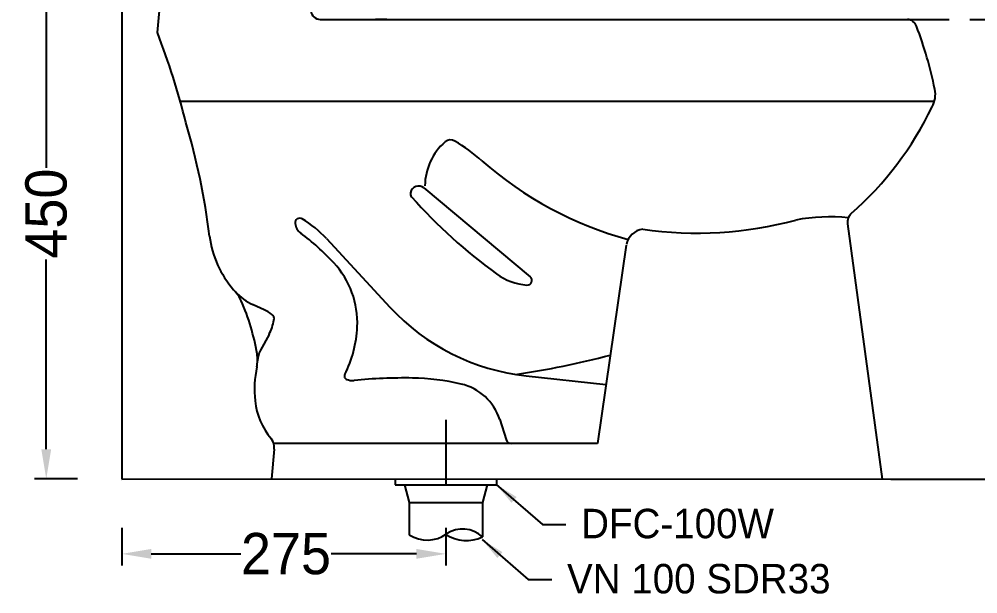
# Model space of a CAD drawing. Extents: x 66343 to 68769, y 58252 to 61683.
# Drawn here: x 66849 to 67662, y 59087 to 59575 of the extents above; entities that cross this region are included whole.
import ezdxf

# ---------------------------------------------------------------- set-up
doc = ezdxf.new("R2010")
doc.units = 0
doc.header["$MEASUREMENT"] = 0
doc.layers.get('Defpoints').update_dxf_attribs({"linetype": 'CONTINUOUS'})
for name, color, linetype in [('001', 7, 'CONTINUOUS'), ('002', 7, 'CONTINUOUS'), ('BU', 7, 'CONTINUOUS'), ('Dim', 4, 'CONTINUOUS'), ('MAIN', 7, 'CONTINUOUS')]:
    doc.layers.add(name, color=color, linetype=linetype)
doc.layers.add('AM_6', color=2, linetype='CONTINUOUS', lineweight=30)
doc.styles.add('____', font='')
doc.styles.add('h', font='', dxfattribs={"height": 30})
doc.styles.get("Standard").update_dxf_attribs({"font": 'txt.shx', "bigfont": 'ghs.shx'})
doc.styles.get('____').set_extended_font_data('굴림')
doc.styles.get('h').set_extended_font_data('Haansoft Batang')
doc.dimstyles.new('MSADIM', dxfattribs={"dimtxt": 35, "dimasz": 25, "dimexe": 10, "dimexo": 7.5, "dimgap": 0.09, "dimtad": 0, "dimtoh": 1, "dimdec": 0, "dimzin": 1, "dimdsep": 46, "dimtxsty": '____', "dimcen": 11.25, "dimadec": 0, "dimazin": 0, "dimtfac": 1, "dimtdec": 4, "dimtix": 1, "dimtmove": 0, "dimatfit": 3, "dimfxl": 0, "dimtolj": 1, "dimtzin": 1, "dimarcsym": 0})
doc.dimstyles.new('SERIM', dxfattribs={"dimscale": 10, "dimtxt": 3, "dimasz": 2, "dimexe": 1, "dimexo": 1.5, "dimgap": 1, "dimtad": 1, "dimtoh": 1, "dimdec": 0, "dimdsep": 46, "dimtxsty": 'h', "dimcen": -0.3, "dimclrt": 2, "dimadec": 0, "dimazin": 0, "dimtfac": 1, "dimtdec": 0, "dimtmove": 1, "dimatfit": 3, "dimfxl": 0, "dimtolj": 1, "dimtzin": 0, "dimarcsym": 0})

# ---------------------------------------------------------------- blocks, each defined once
blk = doc.blocks.new('*D6')
at = {"layer": 'Defpoints', "color": 0}
for p in [(66872.08, 59634.99), (66942, 59634.99), (66906.18, 59185.12)]:
    blk.add_point(p, dxfattribs=at)
at = {"layer": 'Dim', "color": 0, "lineweight": -2}
for p, q in [((66934.5, 59634.99), (66862.08, 59634.99)), ((66872.08, 59609.99), (66872.08, 59448.88)), ((66872.08, 59210.12), (66872.08, 59371.24)), ((66898.68, 59185.12), (66862.08, 59185.12))]:
    blk.add_line(p, q, dxfattribs=at)
at = {"layer": 'Dim', "color": 0}
for points in [[(66867.92, 59609.99), (66876.25, 59609.99), (66872.08, 59634.99)], [(66867.92, 59210.12), (66876.25, 59210.12), (66872.08, 59185.12)]]:
    blk.add_solid(points, dxfattribs=at)
at = {"layer": 'Dim', "color": 0, "insert": (66872.08, 59410.06), "char_height": 35, "attachment_point": 5, "rotation": 90, "style": '____'}
blk.add_mtext('\\A1;450', dxfattribs=at)
blk = doc.blocks.new('*D11')
at = {"layer": 'Defpoints', "color": 0}
for p in [(67648.08, 59574.87), (67720.62, 59574.87), (67581.18, 59184.87)]:
    blk.add_point(p, dxfattribs=at)
at = {"layer": 'Dim', "color": 0, "lineweight": -2}
for p, q in [((67655.58, 59574.87), (67730.62, 59574.87)), ((67720.62, 59549.87), (67720.62, 59418.18)), ((67720.62, 59209.87), (67720.62, 59341.56)), ((67588.68, 59184.87), (67730.62, 59184.87))]:
    blk.add_line(p, q, dxfattribs=at)
at = {"layer": 'Dim', "color": 0}
for points in [[(67716.46, 59549.87), (67724.79, 59549.87), (67720.62, 59574.87)], [(67716.46, 59209.87), (67724.79, 59209.87), (67720.62, 59184.87)]]:
    blk.add_solid(points, dxfattribs=at)
at = {"layer": 'Dim', "color": 0, "insert": (67720.62, 59379.87), "char_height": 35, "attachment_point": 5, "rotation": 90, "style": '____'}
blk.add_mtext('\\A1;390', dxfattribs=at)
blk = doc.blocks.new('*D4')
at = {"layer": 'Defpoints', "color": 0}
for p in [(66936.18, 59151.05), (67211.09, 59151.05), (66936.18, 59121.39)]:
    blk.add_point(p, dxfattribs=at)
at = {"layer": 'Dim', "color": 0, "lineweight": -2}
for p, q in [((66936.18, 59143.55), (66936.18, 59111.39)), ((67211.09, 59143.55), (67211.09, 59111.39)), ((66961.18, 59121.39), (67037.14, 59121.39)), ((67186.09, 59121.39), (67113.8, 59121.39))]:
    blk.add_line(p, q, dxfattribs=at)
at = {"layer": 'Dim', "color": 0}
for points in [[(66961.18, 59125.56), (66961.18, 59117.23), (66936.18, 59121.39)], [(67186.09, 59125.56), (67186.09, 59117.23), (67211.09, 59121.39)]]:
    blk.add_solid(points, dxfattribs=at)
at = {"layer": 'Dim', "color": 0, "insert": (67075.47, 59121.39), "char_height": 35, "attachment_point": 5, "style": '____'}
blk.add_mtext('\\A1;275', dxfattribs=at)

msp = doc.modelspace()

# ---------------------------------------------------------------- linework, layer by layer
at = {"layer": '001', "color": 7}
for p, q in [((66966.38, 59563.59), (66972.07, 59625.98)), ((67104.45, 59574.87), (67638.18, 59574.87)), ((67551.92, 59401.37), (67581.18, 59184.87))]:
    msp.add_line(p, q, dxfattribs=at)
msp.add_lwpolyline([(66936.18, 59184.87), (68321.82, 59185.12)], dxfattribs=at)
for centre, radius, start, end in [((67104.45, 59582.87), 8, 186.34018, 270), ((67602, 59565.89), 9.01, 20.83377, 85.53287), ((67296.1, 59449.54), 336.28, 11.31191, 20.82433), ((66366.1, 59331.43), 643.62, 14.01169, 21.14406), ((67606.09, 59510.82), 20.32, 329.54148, 13.33848), ((67365.13, 59625.18), 286.96, 311.44222, 334.25156), ((67561.83, 59402.71), 10, 132.62651, 187.69525)]:
    msp.add_arc(centre, radius, start, end, dxfattribs=at)
at = {"layer": '002', "color": 7}
msp.add_line((66936.18, 60030.68), (66936.18, 59184.87), dxfattribs=at)
for centre, radius, start, end in [((67536.57, 59257.3), 150, 83.88239, 100.99428), ((67423.83, 59720.04), 326.51, 261.95, 284.93198)]:
    msp.add_arc(centre, radius, start, end, dxfattribs=at)
at = {"layer": 'BU', "color": 7}
for p, q in [((67165.51, 59574.87), (67193.18, 59574.87)), ((67276.53, 59574.87), (67291.53, 59574.87)), ((67537.88, 59574.87), (67552.88, 59574.87))]:
    msp.add_line(p, q, dxfattribs=at)
at = {"layer": 'Dim', "color": 7}
msp.add_line((67161.15, 59574.87), (67151.31, 59574.87), dxfattribs=at)
at = {"layer": 'Dim', "color": 0}
msp.add_line((67625.59, 59505.12), (66985.78, 59505.12), dxfattribs=at)
at = {"layer": 'MAIN', "color": 7}
for p, q in [((67192.49, 59431.82), (67282.72, 59356.5)), ((67109.81, 59388.86), (67163.68, 59330.68)), ((67364.16, 59383.16), (67339.63, 59215.05)), ((67031.07, 59345.52), (67032.19, 59344.26)), ((67056.96, 59328.56), (67047.54, 59332.78)), ((67061.08, 59307.64), (67053.75, 59294.11)), ((67279.25, 59272.47), (67346.93, 59265.05)), ((67211.09, 59235.24), (67211.09, 59180.73)), ((67256.82, 59235.37), (67262.24, 59218.51)), ((67065.59, 59210.24), (67063.07, 59185.05)), ((67339.63, 59215.05), (67066.04, 59215.05)), ((67168.07, 59185.05), (67168.07, 59180.05)), ((67168.07, 59180.05), (67254.07, 59180.05)), ((67176.07, 59180.05), (67180.07, 59165.05)), ((67246.07, 59180.05), (67242.07, 59165.05)), ((67254.07, 59185.05), (67254.07, 59180.05)), ((67180.07, 59165.05), (67242.07, 59165.05)), ((67180.07, 59165.05), (67180.07, 59137.53)), ((67242.07, 59165.05), (67242.07, 59135.76))]:
    msp.add_line(p, q, dxfattribs=at)
for centre, radius, start, end in [((66415.27, 59316.85), 600, 7.09917, 16.50025), ((67243.32, 59433.14), 50, 130.96559, 179.40522), ((67215.13, 59465.61), 7, 59.49447, 130.96559), ((67142.54, 59342.4), 150, 48.59133, 59.49447), ((67446.79, 59687.41), 310, 228.59133, 254.84879), ((67187.99, 59426.46), 7, 49.94906, 168.67418), ((67185.05, 59427.05), 4, 168.67418, 221.50415), ((67519.06, 59722.6), 450, 221.50415, 233.92583), ((67087.22, 59402.17), 4, 58.81932, 187.43431), ((67040.11, 59324.32), 95, 42.79599, 58.81932), ((67095.15, 59403.21), 12, 187.43431, 233.16628), ((67095.02, 59401.51), 85, 187.09917, 221.19772), ((66962.06, 59225.52), 210, 42.86411, 53.16628), ((67379.99, 59380.85), 16, 96.76595, 169.22877), ((67379.99, 59380.85), 16, 96.76595, 169.22877), ((67061.02, 59317.36), 75, 357.4154, 42.86411), ((67283.53, 59399.3), 50, 233.92583, 265.81676), ((67280.17, 59353.42), 4, 265.81676, 50.34717), ((67010.01, 59324.06), 30, 23.76351, 42.33599), ((67010.01, 59324.06), 30, 23.76351, 42.33599), ((67065, 59372.08), 43, 221.13124, 245.88357), ((66863.58, 59259.59), 190, 9.56196, 23.76351), ((67045.11, 59302.1), 29, 50.50682, 65.88323), ((67060.37, 59320.62), 5, 350.03542, 50.50682), ((67299.43, 59456.37), 185, 222.79599, 263.73831), ((67025.9, 59326.67), 40, 331.58847, 350.03542), ((67036.04, 59318.49), 100, 333.28621, 357.4154), ((67021.36, 59286.16), 30, 348.16135, 9.56196), ((67071.33, 59284.58), 20, 151.54223, 178.18326), ((67163.12, 60003.77), 737.93, 278.35387, 284.71568), ((67141.24, 59261.03), 92.49, 168.16135, 186.12754), ((67128.05, 59272.18), 3, 153.28621, 249.56202), ((67131.86, 59282.43), 13.93, 249.56202, 275.60686), ((67175.24, 58840.62), 430, 89.00593, 95.60686), ((67179.23, 59070.59), 200, 77.05149, 89.00593), ((67213.96, 59221.64), 45, 17.75545, 77.05149), ((67108.94, 59257.57), 60, 186.12754, 219.84171), ((67053.65, 59211.44), 12, 354.26923, 39.84171), ((67267, 59220.05), 5, 197.83584, 270.0002), ((67195.33, 59161.17), 28.14, 237.14755, 305.62875), ((67228.45, 59164.82), 32.09, 237.19027, 295.10181), ((67225.3, 59118.07), 24.37, 46.53795, 123.88218)]:
    msp.add_arc(centre, radius, start, end, dxfattribs=at)

# ---------------------------------------------------------------- texts
at = {"layer": 'AM_6', "color": 0, "char_height": 25, "attachment_point": 4}
for s, insert in [('{\\fGulim|b0|i0|c129|p50;DFC-100W}', (67325.9, 59146.95)), ('{\\fGulim|b0|i0|c129|p50;VN 100 SDR33}', (67313.9, 59100.17))]:
    msp.add_mtext(s, dxfattribs=dict(at, insert=insert))

# ---------------------------------------------------------------- dimensions: what is measured, and where the dimension line sits
at = {"layer": 'Dim', "color": 0}
dim = msp.add_linear_dim(base=(66872.08, 59634.99), p1=(66906.18, 59185.12), p2=(66942, 59634.99), angle=270, dimstyle='MSADIM', dxfattribs=at)
dim.commit()
dim.dimension.update_dxf_attribs({"geometry": '*D6', "text_midpoint": (66872.08, 59410.06), "dimtype": 160})
dim = msp.add_linear_dim(base=(67720.62, 59574.87), p1=(67581.18, 59184.87), p2=(67648.08, 59574.87), angle=270, dimstyle='MSADIM', dxfattribs=at)
dim.commit()
dim.dimension.update_dxf_attribs({"geometry": '*D11', "text_midpoint": (67720.62, 59379.87)})
dim = msp.add_linear_dim(base=(66936.18, 59121.39), p1=(67211.09, 59151.05), p2=(66936.18, 59151.05), dimstyle='MSADIM', dxfattribs=at)
dim.commit()
dim.dimension.update_dxf_attribs({"geometry": '*D4', "text_midpoint": (67075.47, 59121.39), "dimtype": 160})

# ---------------------------------------------------------------- leaders
for points in [[(67253.85, 59180.23), (67293.01, 59146.38), (67313.01, 59146.38)], [(67241.85, 59133.45), (67281.01, 59099.59), (67301.01, 59099.59)]]:
    msp.add_leader(points, dimstyle='SERIM', override={"dimse1": 1}, dxfattribs=at)

doc.saveas('drawing.dxf')
